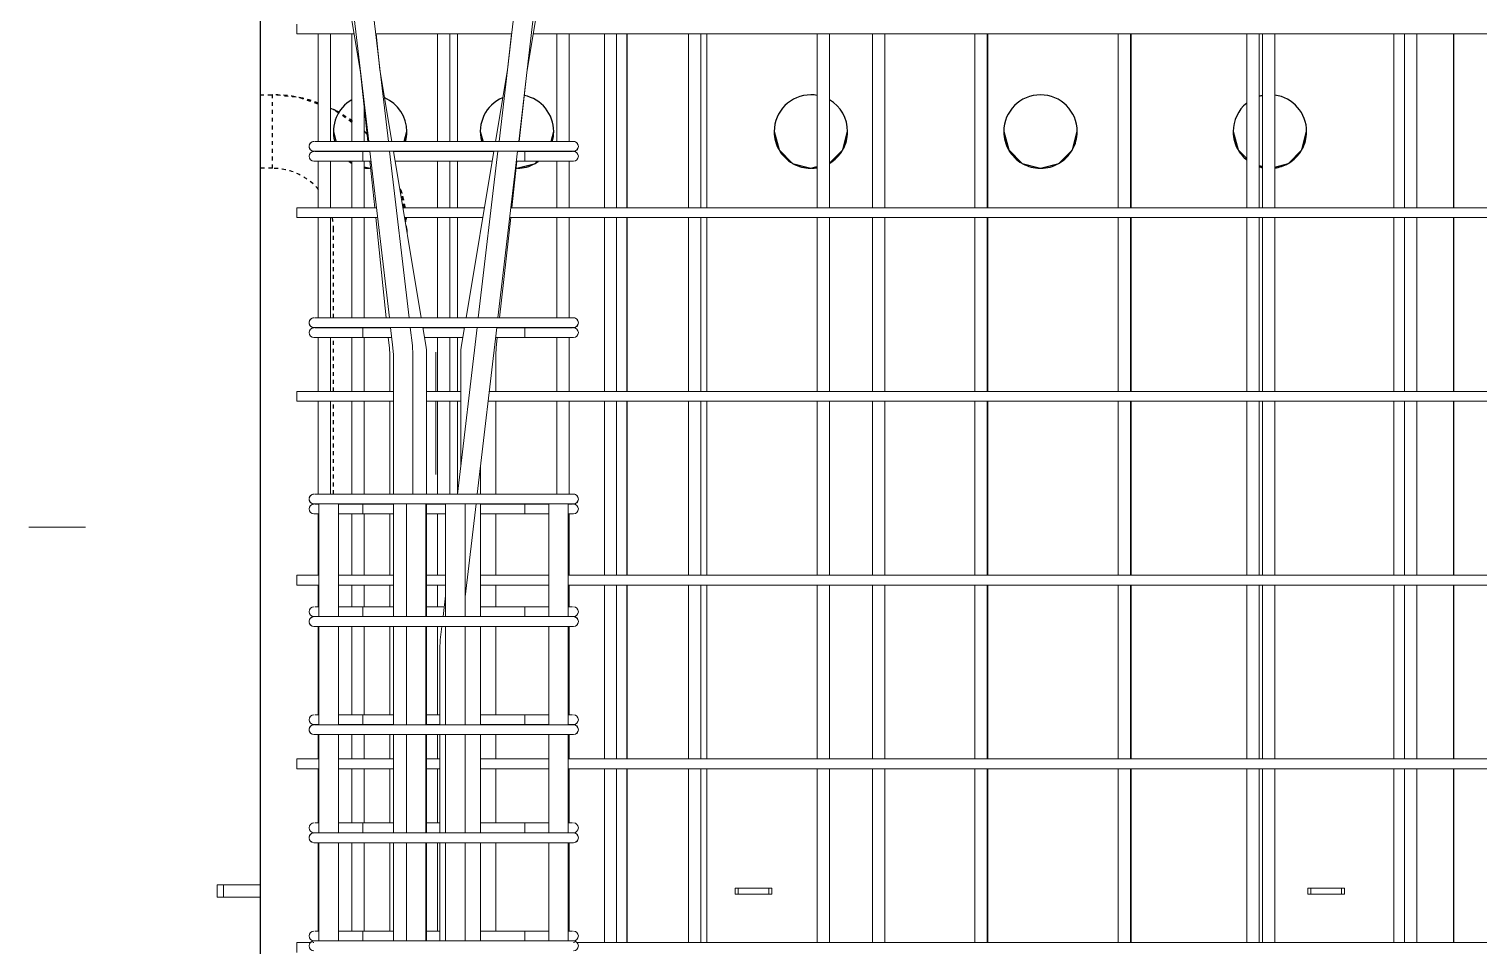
# Model space of a CAD drawing. Header units: millimetres. Extents: x -8986 to 3673, y -4076 to 6166.
# Drawn here: x -6653 to -5469, y -910 to -161 of the extents above; entities that cross this region are included whole.
import ezdxf

# ---------------------------------------------------------------- set-up
doc = ezdxf.new("R2010")
doc.units = ezdxf.units.MM
doc.linetypes.add('Dash', pattern=[6.36, 3.18, -3.18])
for name, color, linetype, lineweight in [('A-GENM', 13, 'Continuous', 18), ('A-WALL', 113, 'Continuous', 25), ('A-WALL-HDLN', 110, 'Dash', 25), ('G-ANNO-SYMB', 111, 'Continuous', 9), ('S-RBAR', 171, 'Continuous', 18)]:
    doc.layers.add(name, color=color, linetype=linetype, lineweight=lineweight)

# ---------------------------------------------------------------- blocks, each defined once
blk = doc.blocks.new('12_7Ø_ Lifting Insert_COLUMN - 12_9Ø Lifting insert-V1-Elevation Front 1')
at = {"layer": 'A-GENM', "flags": 128}
for points in [[(-6320.2, -425), (-6320.2, -425), (-6320.2, -425.2), (-6320.2, -425.4), (-6320.2, -425.6), (-6320.2, -426), (-6320.2, -426.4), (-6320.2, -426.9), (-6320.2, -427.5), (-6320.2, -428.2), (-6320.2, -428.9), (-6320.2, -429.8), (-6320.2, -430.7), (-6320.2, -431.6), (-6320.2, -432.6), (-6320.2, -433.7), (-6320.2, -434.9), (-6320.2, -436.1), (-6320.2, -437.4), (-6320.2, -438.8), (-6320.2, -440.2), (-6320.2, -441.6), (-6320.2, -443.1), (-6320.2, -444.7), (-6320.2, -446.3), (-6320.2, -448), (-6320.2, -449.7), (-6320.2, -451.4), (-6320.2, -453.2), (-6320.2, -455), (-6320.2, -456.9)], [(-6320.2, -465.2), (-6320.2, -466.5), (-6320.2, -468.5), (-6320.2, -470.5), (-6320.2, -472.5), (-6320.2, -474.5), (-6320.2, -476.5), (-6320.2, -478.5), (-6320.2, -480.4), (-6320.2, -482.4), (-6320.2, -484.4), (-6320.2, -486.4), (-6320.2, -488.3), (-6320.2, -490.2), (-6320.2, -492.1), (-6320.2, -494), (-6320.2, -495.8), (-6320.2, -497.6), (-6320.2, -499.4), (-6320.2, -501.1), (-6320.2, -502.8), (-6320.2, -504.4), (-6320.2, -506), (-6320.2, -507.6), (-6320.2, -509.1), (-6320.2, -510.5), (-6320.2, -511.9), (-6320.2, -513.2), (-6320.2, -514.5), (-6320.2, -515.6), (-6320.2, -516.8), (-6320.2, -517.8), (-6320.2, -518.8), (-6320.2, -519.8), (-6320.2, -520.6), (-6320.2, -521.4), (-6320.2, -522.1), (-6320.2, -522.7), (-6320.2, -523.3), (-6320.2, -523.8), (-6320.2, -524.2), (-6320.2, -524.5), (-6320.2, -524.7), (-6320.2, -524.9), (-6320.2, -525), (-6320.2, -525)]]:
    blk.add_lwpolyline(points, dxfattribs=at)
blk = doc.blocks.new('RR spread anchor face based - RR-SA-0_7-110-2888042-Elevation Front 1')
at = {"layer": 'A-GENM'}
for p, q in [((-6075.8, -862.5), (-6073.3, -862.5)), ((-6075.8, -867.5), (-6075.8, -862.5)), ((-6073.3, -862.5), (-6048.3, -862.5)), ((-6073.3, -862.5), (-6073.3, -867.5)), ((-6048.3, -862.5), (-6045.8, -862.5)), ((-6048.3, -862.5), (-6048.3, -867.5)), ((-6045.8, -862.5), (-6045.8, -867.5)), ((-6073.3, -867.5), (-6075.8, -867.5)), ((-6048.3, -867.5), (-6073.3, -867.5)), ((-6045.8, -867.5), (-6048.3, -867.5))]:
    blk.add_line(p, q, dxfattribs=at)
blk = doc.blocks.new('RR spread anchor face based - RR-SA-2_5-250-1726823-Elevation Front 1')
at = {"layer": 'A-GENM'}
for p, q in [((-6498.8, 2892), (-6493.8, 2892)), ((-6498.8, 2892), (-6498.8, 2882)), ((-6493.8, 2892), (-6463.8, 2892)), ((-6493.8, 2892), (-6493.8, 2882)), ((-6493.8, 2882), (-6498.8, 2882)), ((-6463.8, 2882), (-6493.8, 2882))]:
    blk.add_line(p, q, dxfattribs=at)

msp = doc.modelspace()

# ---------------------------------------------------------------- linework, layer by layer
at = {"layer": 'A-WALL'}
for p, q in [((-6463.80383, 3040), (-6463.80383, -1395)), ((-6163.80383, -307.24138), (-6163.80383, -165.27586)), ((-5488.80383, -165.27586), (-5488.80383, -307.24138)), ((-6403.92883, -245), (-6401.91226, -252.50601)), ((-6346.08073, -253.07388), (-6343.92883, -245)), ((-6283.92883, -245), (-6281.91226, -252.50601)), ((-6226.08073, -253.07388), (-6223.92883, -245)), ((-6390.69096, -269.19659), (-6388.85974, -271.02053)), ((-6378.80383, -273.70069), (-6373.92883, -275)), ((-6254.58143, -274.82607), (-6253.92883, -275)), ((-6013.80383, -275), (-6008.67328, -273.62162)), ((-5647.65663, -272.6405), (-5644.82283, -273.39578)), ((-6163.80383, -457.2069), (-6163.80383, -315.24138)), ((-5488.80383, -315.24138), (-5488.80383, -457.2069)), ((-6163.80383, -607.17241), (-6163.80383, -465.2069)), ((-5488.80383, -465.2069), (-5488.80383, -607.17241)), ((-6163.80383, -757.13793), (-6163.80383, -615.17241)), ((-5488.80383, -615.17241), (-5488.80383, -757.13793)), ((-6163.80383, -907.10345), (-6163.80383, -765.13793)), ((-5488.80383, -765.13793), (-5488.80383, -907.10345))]:
    msp.add_line(p, q, dxfattribs=at)
at = {"layer": 'A-WALL', "flags": 128}
for points in [[(-6043.80383, -245), (-6039.76464, -260.03451), (-6028.73474, -271.02053), (-6013.80383, -275)], [(-5998.67328, -270.86438), (-5987.7833, -259.93091), (-5983.80383, -245)], [(-5856.24133, -245), (-5852.20214, -260.03451), (-5841.17224, -271.02053), (-5826.24133, -275)], [(-5826.24133, -275), (-5811.20682, -270.96081), (-5800.2208, -259.93091), (-5796.24133, -245)], [(-5668.80383, -245), (-5664.76464, -260.03451), (-5657.65663, -267.11424)], [(-5634.82283, -273.93046), (-5623.76932, -270.96081), (-5612.7833, -259.93091), (-5608.80383, -245)], [(-6253.92883, -275), (-6238.89432, -270.96081), (-6237.13712, -269.19659)]]:
    msp.add_lwpolyline(points, dxfattribs=at)
at = {"layer": 'A-WALL'}
for centre, start, end in [((-6373.92883, -245), 120, 195), ((-6373.92883, -245), 0, 66.39946654), ((-6253.92883, -245), 113.04381718, 195), ((-6253.92883, -245), 0, 78.53984384), ((-6013.80383, -245), 90, 180), ((-6013.80383, -245), 80.08853766, 90), ((-6013.80383, -245), 0, 59.68482337), ((-5826.24133, -245), 90, 180), ((-5826.24133, -245), 0, 90), ((-5638.80383, -245), 129.30147783, 180), ((-5638.80383, -245), 101.62780985, 107.25603824), ((-5638.80383, -245), 0, 82.30929332), ((-6373.92883, -245), 345, 359.55201511), ((-6253.92883, -245), 345, 359.55201511), ((-6013.80383, -245), 180.42457698, 209.72326815), ((-6013.80383, -245), 330.71898335, 359.57221129), ((-5826.24133, -245), 180.42457698, 209.72326815), ((-5826.24133, -245), 330.71898335, 359.57221129), ((-5638.80383, -245), 180.42457698, 209.72326815), ((-5638.80383, -245), 330.71898335, 359.57221129), ((-6013.80383, -245), 210.81300667, 239.62313313), ((-6013.80383, -245), 300.81202935, 329.6241405), ((-5826.24133, -245), 210.81300667, 239.62313313), ((-5826.24133, -245), 300.81202935, 329.6241405), ((-5638.80383, -245), 210.81300667, 230.69852217), ((-5638.80383, -245), 300.81202935, 329.6241405), ((-6373.92883, -245), 234.3865159, 239.61923057), ((-6253.92883, -245), 270.72113191, 299.42370512), ((-6253.92883, -245), 300.81588598, 305.6134841), ((-6013.80383, -245), 241.01713814, 269.26797703), ((-5826.24133, -245), 241.01713814, 269.26797703), ((-5826.24133, -245), 270.72093746, 299.42390155), ((-5638.80383, -245), 277.69070668, 299.42390155), ((-6373.92883, -245), 260.5822232, 269.26778334), ((-6253.92883, -245), 268.72058932, 269.26778334), ((-6013.80383, -245), 270.72093746, 279.91146234), ((-5638.80383, -245), 252.74396176, 258.37219015)]:
    msp.add_arc(centre, 30, start, end, dxfattribs=at)
at = {"layer": 'A-WALL-HDLN'}
for p, q in [((-6463.80383, -215.00059), (-6453.80383, -215.00059)), ((-6453.80125, -274.99941), (-6453.80125, -215.00059)), ((-6376.41158, -247.50252), (-6378.80383, -244.5763)), ((-6453.80383, -274.99941), (-6463.80383, -274.99941)), ((-6343.80383, -325), (-6345.14986, -315.24138)), ((-6403.80324, -397.02308), (-6403.80324, -325)), ((-6343.80442, -325), (-6343.80442, -327.00826)), ((-6403.80324, -457.2069), (-6403.80324, -413.13974)), ((-6403.80324, -540.97228), (-6403.80324, -465.2069))]:
    msp.add_line(p, q, dxfattribs=at)
at = {"layer": 'A-WALL-HDLN', "flags": 128}
for points in [[(-6416.30383, -222.676), (-6431.93681, -217.19539), (-6453.80383, -215)], [(-6388.80383, -237.48945), (-6403.56914, -227.14053), (-6406.30383, -226.1818)], [(-6346.25331, -307.24138), (-6347.91124, -295.22148), (-6349.83903, -290.80057)]]:
    msp.add_lwpolyline(points, dxfattribs=at)
at = {"layer": 'A-WALL-HDLN'}
for radius, start, end in [(109.99941, 76.95919072, 89.16940087), (109.99941, 69.89438158, 76.706162), (109.99941, 61.58404314, 64.24035459), (109.99941, 53.41555322, 61.34508114), (109.99941, 46.2105456, 46.83129934), (109.99941, 45.29992044, 45.98413602), (50.00059, 40.9522274, 90), (109.99941, 15.46715411, 18.0413151), (109.99941, 9.35651004, 15.26218315), (50.00059, 360, 11.31119195), (109.99941, 4.25090484, 5.14153853)]:
    msp.add_arc((-6453.80383, -325), radius, start, end, dxfattribs=at)
at = {"layer": 'G-ANNO-SYMB'}
msp.add_line((-6606.55955, -567.904), (-6652.61649, -567.904), dxfattribs=at)
at = {"layer": 'S-RBAR'}
for p, q in [((-6375.09454, -253.07388), (-6391.1163, -117.12468)), ((-6358.98381, -253.07388), (-6375.00558, -117.12468)), ((-6268.62385, -253.07388), (-6252.60208, -117.12468)), ((-6252.51312, -253.07388), (-6236.49136, -117.12468)), ((-6381.72645, -196.80028), (-6393.65092, -125.25344)), ((-6245.88121, -196.80028), (-6233.95674, -125.25344)), ((-6433.80383, -165.27586), (-6433.80383, -157.27586)), ((-6433.80383, -165.27586), (-6386.98052, -165.27586)), ((-6416.30383, -253.07388), (-6416.30383, -165.27586)), ((-6406.30383, -253.07388), (-6406.30383, -165.27586)), ((-6388.80383, -253.07388), (-6388.80383, -165.27586)), ((-6369.33091, -165.27586), (-6258.27675, -165.27586)), ((-6365.87279, -194.59803), (-6368.94829, -165.27586)), ((-6318.80383, -253.07388), (-6318.80383, -165.27586)), ((-6308.80383, -253.07388), (-6308.80383, -165.27586)), ((-6302.54481, -253.07388), (-6302.54481, -165.27586)), ((-6261.73056, -194.57213), (-6258.46338, -165.27586)), ((-6240.62715, -165.27586), (-5397.62538, -165.27586)), ((-6221.30383, -253.07388), (-6221.30383, -165.27586)), ((-6211.30383, -253.07388), (-6211.30383, -165.27586)), ((-6182.5004, -307.24138), (-6182.5004, -165.27586)), ((-6172.5004, -307.24138), (-6172.5004, -165.27586)), ((-6113.80383, -307.24138), (-6113.80383, -165.27586)), ((-6103.80383, -307.24138), (-6103.80383, -165.27586)), ((-6098.80383, -307.24138), (-6098.80383, -165.27586)), ((-6008.67328, -307.24138), (-6008.67328, -165.27586)), ((-5998.67328, -307.24138), (-5998.67328, -165.27586)), ((-5963.45128, -307.24138), (-5963.45128, -165.27586)), ((-5953.45128, -307.24138), (-5953.45128, -165.27586)), ((-5879.79273, -307.24138), (-5879.79273, -165.27586)), ((-5869.79273, -307.24138), (-5869.79273, -165.27586)), ((-5869.31333, -307.24138), (-5869.31333, -165.27586)), ((-5762.78718, -307.24138), (-5762.78718, -165.27586)), ((-5752.78718, -307.24138), (-5752.78718, -165.27586)), ((-5752.06808, -307.24138), (-5752.06808, -165.27586)), ((-5657.65663, -307.24138), (-5657.65663, -165.27586)), ((-5647.65663, -307.24138), (-5647.65663, -165.27586)), ((-5644.82283, -307.24138), (-5644.82283, -165.27586)), ((-5634.82283, -307.24138), (-5634.82283, -165.27586)), ((-5537.57758, -307.24138), (-5537.57758, -165.27586)), ((-5528.77608, -307.24138), (-5528.77608, -165.27586)), ((-5518.77608, -307.24138), (-5518.77608, -165.27586)), ((-6375.82722, -253.07388), (-6381.73487, -196.74972)), ((-6356.12681, -253.07388), (-6365.88121, -194.54747)), ((-6271.48085, -253.07388), (-6261.72645, -194.54747)), ((-6252.15559, -253.07388), (-6245.8771, -196.77561)), ((-6378.80383, -253.07388), (-6378.80383, -224.69456)), ((-6419.80383, -253.07388), (-6419.7204, -253.07388)), ((-6419.12235, -253.07388), (-6413.94597, -253.07388)), ((-6413.94597, -253.07388), (-6399.80383, -253.07388)), ((-6227.80383, -253.07388), (-6399.80383, -253.07388)), ((-6227.80383, -253.07388), (-6207.80383, -253.07388)), ((-6419.80383, -261.07388), (-6415.07244, -261.07388)), ((-6419.80383, -269.19659), (-6413.94597, -269.19659)), ((-6419.12235, -261.19659), (-6413.94597, -261.19659)), ((-6416.30383, -307.24138), (-6416.30383, -269.19659)), ((-6415.17735, -261.07388), (-6412.5966, -261.07388)), ((-6380.00484, -261.19659), (-6413.94597, -261.19659)), ((-6380.00484, -269.19659), (-6413.94597, -269.19659)), ((-6412.72163, -261.07388), (-6399.80383, -261.07388)), ((-6406.30383, -307.24138), (-6406.30383, -269.19659)), ((-6227.80383, -261.07388), (-6399.80383, -261.07388)), ((-6388.80383, -307.24138), (-6388.80383, -269.19659)), ((-6380.00484, -261.19659), (-6380.00484, -269.19659)), ((-6380.00484, -261.19659), (-6374.13727, -261.19659)), ((-6380.00484, -269.19659), (-6373.19446, -269.19659)), ((-6378.80383, -307.24138), (-6378.80383, -269.19659)), ((-6358.12996, -397.02308), (-6374.15173, -261.07388)), ((-6370.14576, -307.24138), (-6374.13616, -269.19659)), ((-6342.01923, -397.02308), (-6358.041, -261.07388)), ((-6332.13528, -397.02308), (-6354.79348, -261.07388)), ((-6354.77303, -261.19659), (-6272.83463, -261.19659)), ((-6353.43969, -269.19659), (-6274.16797, -269.19659)), ((-6318.80383, -307.24138), (-6318.80383, -269.19659)), ((-6308.80383, -307.24138), (-6308.80383, -269.19659)), ((-6302.54481, -307.24138), (-6302.54481, -269.19659)), ((-6295.47238, -397.02308), (-6272.81418, -261.07388)), ((-6285.58843, -397.02308), (-6269.56666, -261.07388)), ((-6269.4777, -397.02308), (-6253.45593, -261.07388)), ((-6258.19644, -307.24138), (-6253.95362, -269.19659)), ((-6254.4132, -269.19659), (-6247.60282, -269.19659)), ((-6253.47039, -261.19659), (-6247.60282, -261.19659)), ((-6213.66169, -261.19659), (-6247.60282, -261.19659)), ((-6247.60282, -261.19659), (-6247.60282, -269.19659)), ((-6213.66169, -269.19659), (-6247.60282, -269.19659)), ((-6227.80383, -261.07388), (-6207.80383, -261.07388)), ((-6221.30383, -307.24138), (-6221.30383, -269.19659)), ((-6213.66169, -261.19659), (-6208.48531, -261.19659)), ((-6213.66169, -269.19659), (-6207.80383, -269.19659)), ((-6211.30383, -307.24138), (-6211.30383, -269.19659)), ((-6433.80383, -307.24138), (-6368.71084, -307.24138)), ((-6433.80383, -315.24138), (-6433.80383, -307.24138)), ((-6347.0989, -307.24138), (-6280.50876, -307.24138)), ((-6258.89682, -307.24138), (-5385.29968, -307.24138)), ((-6433.80383, -315.24138), (-6367.76803, -315.24138)), ((-6416.30383, -397.02308), (-6416.30383, -315.24138)), ((-6406.30383, -397.02308), (-6406.30383, -315.24138)), ((-6388.80383, -397.02308), (-6388.80383, -315.24138)), ((-6378.80383, -397.02308), (-6378.80383, -315.24138)), ((-6360.72885, -397.02308), (-6369.30667, -315.24138)), ((-6345.76556, -315.24138), (-6281.8421, -315.24138)), ((-6318.80383, -397.02308), (-6318.80383, -315.24138)), ((-6308.80383, -397.02308), (-6308.80383, -315.24138)), ((-6302.54481, -397.02308), (-6302.54481, -315.24138)), ((-6268.20906, -397.02308), (-6259.08862, -315.24138)), ((-6259.83963, -315.24138), (-5384.6051, -315.24138)), ((-6221.30383, -397.02308), (-6221.30383, -315.24138)), ((-6211.30383, -397.02308), (-6211.30383, -315.24138)), ((-6182.5004, -457.2069), (-6182.5004, -315.24138)), ((-6172.5004, -457.2069), (-6172.5004, -315.24138)), ((-6113.80383, -457.2069), (-6113.80383, -315.24138)), ((-6103.80383, -457.2069), (-6103.80383, -315.24138)), ((-6098.80383, -457.2069), (-6098.80383, -315.24138)), ((-6008.67328, -457.2069), (-6008.67328, -315.24138)), ((-5998.67328, -457.2069), (-5998.67328, -315.24138)), ((-5963.45128, -457.2069), (-5963.45128, -315.24138)), ((-5953.45128, -457.2069), (-5953.45128, -315.24138)), ((-5879.79273, -457.2069), (-5879.79273, -315.24138)), ((-5869.79273, -457.2069), (-5869.79273, -315.24138)), ((-5869.31333, -457.2069), (-5869.31333, -315.24138)), ((-5762.78718, -457.2069), (-5762.78718, -315.24138)), ((-5752.78718, -457.2069), (-5752.78718, -315.24138)), ((-5752.06808, -457.2069), (-5752.06808, -315.24138)), ((-5657.65663, -457.2069), (-5657.65663, -315.24138)), ((-5647.65663, -457.2069), (-5647.65663, -315.24138)), ((-5644.82283, -457.2069), (-5644.82283, -315.24138)), ((-5634.82283, -457.2069), (-5634.82283, -315.24138)), ((-5537.57758, -457.2069), (-5537.57758, -315.24138)), ((-5528.77608, -457.2069), (-5528.77608, -315.24138)), ((-5518.77608, -457.2069), (-5518.77608, -315.24138)), ((-6419.80383, -397.02308), (-6419.7204, -397.02308)), ((-6419.12235, -397.02308), (-6413.94597, -397.02308)), ((-6413.94597, -397.02308), (-6399.80383, -397.02308)), ((-6227.80383, -397.02308), (-6399.80383, -397.02308)), ((-6227.80383, -397.02308), (-6207.80383, -397.02308)), ((-6419.80383, -405.02308), (-6415.07244, -405.02308)), ((-6419.80383, -413.13974), (-6413.94597, -413.13974)), ((-6419.12235, -405.13974), (-6413.94597, -405.13974)), ((-6416.30383, -457.2069), (-6416.30383, -413.13974)), ((-6415.17735, -405.02308), (-6412.5966, -405.02308)), ((-6380.00484, -405.13974), (-6413.94597, -405.13974)), ((-6380.00484, -413.13974), (-6413.94597, -413.13974)), ((-6412.72163, -405.02308), (-6399.80383, -405.02308)), ((-6406.30383, -457.2069), (-6406.30383, -413.13974)), ((-6227.80383, -405.02308), (-6399.80383, -405.02308)), ((-6388.80383, -457.2069), (-6388.80383, -413.13974)), ((-6380.00484, -405.13974), (-6380.00484, -413.13974)), ((-6380.00484, -405.13974), (-6357.1734, -405.13974)), ((-6380.00484, -413.13974), (-6356.2306, -413.13974)), ((-6378.80383, -457.2069), (-6378.80383, -413.13974)), ((-6358.16707, -421.4474), (-6359.03843, -413.13974)), ((-6355.23953, -421.54921), (-6357.18715, -405.02308)), ((-6339.3495, -419.67655), (-6341.07643, -405.02308)), ((-6328.42284, -419.29769), (-6330.80195, -405.02308)), ((-6330.7825, -405.13974), (-6296.82516, -405.13974)), ((-6329.44917, -413.13974), (-6298.15849, -413.13974)), ((-6318.80383, -457.2069), (-6318.80383, -413.13974)), ((-6308.80383, -457.2069), (-6308.80383, -413.13974)), ((-6302.553, -540.97228), (-6286.53124, -405.02308)), ((-6302.54481, -457.2069), (-6302.54481, -413.13974)), ((-6299.18482, -419.29769), (-6296.80572, -405.02308)), ((-6286.44227, -540.97228), (-6270.42051, -405.02308)), ((-6271.37706, -413.13974), (-6247.60282, -413.13974)), ((-6270.93872, -421.49956), (-6270.00641, -413.13974)), ((-6270.43426, -405.13974), (-6247.60282, -405.13974)), ((-6213.66169, -405.13974), (-6247.60282, -405.13974)), ((-6247.60282, -405.13974), (-6247.60282, -413.13974)), ((-6213.66169, -413.13974), (-6247.60282, -413.13974)), ((-6227.80383, -405.02308), (-6207.80383, -405.02308)), ((-6221.30383, -457.2069), (-6221.30383, -413.13974)), ((-6213.66169, -405.13974), (-6208.48531, -405.13974)), ((-6213.66169, -413.13974), (-6207.80383, -413.13974)), ((-6211.30383, -457.2069), (-6211.30383, -413.13974)), ((-6357.86821, -427.18884), (-6358.16707, -421.4474)), ((-6354.90968, -427.18884), (-6355.23953, -421.54921)), ((-6338.90968, -427.18884), (-6339.3495, -419.67655)), ((-6271.2536, -427.18884), (-6270.93872, -421.49956)), ((-6357.86821, -457.2069), (-6357.86821, -427.18884)), ((-6354.90968, -540.97228), (-6354.90968, -427.18884)), ((-6338.90968, -540.97228), (-6338.90968, -427.18884)), ((-6327.76975, -540.97228), (-6327.76975, -427.18884)), ((-6299.83791, -517.93394), (-6299.83791, -427.18884)), ((-6271.2536, -457.2069), (-6271.2536, -427.18884)), ((-6433.80383, -457.2069), (-6354.90968, -457.2069)), ((-6433.80383, -465.2069), (-6433.80383, -457.2069)), ((-6327.76975, -457.2069), (-6299.83791, -457.2069)), ((-6276.57043, -457.2069), (-5375.84418, -457.2069)), ((-6433.80383, -465.2069), (-6354.90968, -465.2069)), ((-6416.30383, -540.97228), (-6416.30383, -465.2069)), ((-6406.30383, -540.97228), (-6406.30383, -465.2069)), ((-6388.80383, -540.97228), (-6388.80383, -465.2069)), ((-6378.80383, -540.97228), (-6378.80383, -465.2069)), ((-6357.86821, -540.97228), (-6357.86821, -465.2069)), ((-6327.76975, -465.2069), (-6299.83791, -465.2069)), ((-6318.80383, -540.97228), (-6318.80383, -465.2069)), ((-6308.80383, -540.97228), (-6308.80383, -465.2069)), ((-6302.54481, -540.90279), (-6302.54481, -465.2069)), ((-6277.51324, -465.2069), (-5375.84418, -465.2069)), ((-6271.2536, -540.97228), (-6271.2536, -465.2069)), ((-6221.30383, -540.97228), (-6221.30383, -465.2069)), ((-6211.30383, -540.97228), (-6211.30383, -465.2069)), ((-6182.5004, -607.17241), (-6182.5004, -465.2069)), ((-6172.5004, -607.17241), (-6172.5004, -465.2069)), ((-6113.80383, -607.17241), (-6113.80383, -465.2069)), ((-6103.80383, -607.17241), (-6103.80383, -465.2069)), ((-6098.80383, -607.17241), (-6098.80383, -465.2069)), ((-6008.67328, -607.17241), (-6008.67328, -465.2069)), ((-5998.67328, -607.17241), (-5998.67328, -465.2069)), ((-5963.45128, -607.17241), (-5963.45128, -465.2069)), ((-5953.45128, -607.17241), (-5953.45128, -465.2069)), ((-5879.79273, -607.17241), (-5879.79273, -465.2069)), ((-5869.79273, -607.17241), (-5869.79273, -465.2069)), ((-5869.31333, -607.17241), (-5869.31333, -465.2069)), ((-5762.78718, -607.17241), (-5762.78718, -465.2069)), ((-5752.78718, -607.17241), (-5752.78718, -465.2069)), ((-5752.06808, -607.17241), (-5752.06808, -465.2069)), ((-5657.65663, -607.17241), (-5657.65663, -465.2069)), ((-5647.65663, -607.17241), (-5647.65663, -465.2069)), ((-5644.82283, -607.17241), (-5644.82283, -465.2069)), ((-5634.82283, -607.17241), (-5634.82283, -465.2069)), ((-5537.57758, -607.17241), (-5537.57758, -465.2069)), ((-5528.77608, -607.17241), (-5528.77608, -465.2069)), ((-5518.77608, -607.17241), (-5518.77608, -465.2069)), ((-6283.83791, -540.97228), (-6283.83791, -518.8735)), ((-6419.80383, -540.97228), (-6419.7204, -540.97228)), ((-6419.12235, -540.97228), (-6413.94597, -540.97228)), ((-6413.94597, -540.97228), (-6399.80383, -540.97228)), ((-6227.80383, -540.97228), (-6399.80383, -540.97228)), ((-6227.80383, -540.97228), (-6207.80383, -540.97228)), ((-6419.80383, -548.97228), (-6415.07244, -548.97228)), ((-6419.12235, -549.08289), (-6416.38525, -549.08289)), ((-6415.84456, -548.97228), (-6415.84456, -641)), ((-6415.17735, -548.97228), (-6412.5966, -548.97228)), ((-6412.72163, -548.97228), (-6399.80383, -548.97228)), ((-6399.84456, -548.97228), (-6399.84456, -641)), ((-6380.00484, -549.08289), (-6399.84456, -549.08289)), ((-6227.80383, -548.97228), (-6399.80383, -548.97228)), ((-6380.00484, -549.08289), (-6380.00484, -557.08289)), ((-6380.00484, -549.08289), (-6354.90968, -549.08289)), ((-6354.90968, -641), (-6354.90968, -548.97228)), ((-6344.30383, -641), (-6344.30383, -548.97228)), ((-6328.30383, -641), (-6328.30383, -548.97228)), ((-6327.76975, -641), (-6327.76975, -548.97228)), ((-6327.76975, -549.08289), (-6312.3382, -549.08289)), ((-6312.3382, -641), (-6312.3382, -548.97228)), ((-6296.3382, -624.94199), (-6287.38508, -548.97228)), ((-6296.3382, -641), (-6296.3382, -548.97228)), ((-6283.83791, -641), (-6283.83791, -548.97228)), ((-6283.83791, -549.08289), (-6247.60282, -549.08289)), ((-6228.01785, -549.08289), (-6247.60282, -549.08289)), ((-6247.60282, -549.08289), (-6247.60282, -557.08289)), ((-6228.01785, -641), (-6228.01785, -548.97228)), ((-6227.80383, -548.97228), (-6207.80383, -548.97228)), ((-6212.01785, -641), (-6212.01785, -548.97228)), ((-6211.51605, -549.08289), (-6208.48531, -549.08289)), ((-6419.80383, -557.08289), (-6416.15744, -557.08289)), ((-6416.30383, -607.17241), (-6416.30383, -557.08289)), ((-6380.00484, -557.08289), (-6399.84456, -557.08289)), ((-6388.80383, -607.17241), (-6388.80383, -557.08289)), ((-6380.00484, -557.08289), (-6354.90968, -557.08289)), ((-6378.80383, -607.17241), (-6378.80383, -557.08289)), ((-6357.86821, -607.17241), (-6357.86821, -557.08289)), ((-6327.76975, -557.08289), (-6312.3382, -557.08289)), ((-6318.80383, -607.17241), (-6318.80383, -557.08289)), ((-6283.83791, -557.08289), (-6247.60282, -557.08289)), ((-6271.2536, -607.17241), (-6271.2536, -557.08289)), ((-6228.01785, -557.08289), (-6247.60282, -557.08289)), ((-6211.72022, -557.08289), (-6207.80383, -557.08289)), ((-6211.30383, -607.17241), (-6211.30383, -557.08289)), ((-6433.80383, -607.17241), (-6415.84456, -607.17241)), ((-6433.80383, -615.17241), (-6433.80383, -607.17241)), ((-6433.80383, -615.17241), (-6415.84456, -615.17241)), ((-6416.30383, -632.91947), (-6416.30383, -615.17241)), ((-6399.84456, -607.17241), (-6354.90968, -607.17241)), ((-6399.84456, -615.17241), (-6354.90968, -615.17241)), ((-6388.80383, -632.91947), (-6388.80383, -615.17241)), ((-6378.80383, -632.91947), (-6378.80383, -615.17241)), ((-6357.86821, -632.91947), (-6357.86821, -615.17241)), ((-6327.76975, -607.17241), (-6312.3382, -607.17241)), ((-6327.76975, -615.17241), (-6312.3382, -615.17241)), ((-6318.80383, -632.91947), (-6318.80383, -615.17241)), ((-6283.83791, -607.17241), (-6228.01785, -607.17241)), ((-6283.83791, -615.17241), (-6228.01785, -615.17241)), ((-6271.2536, -632.91947), (-6271.2536, -615.17241)), ((-6212.01785, -607.17241), (-5430.97568, -607.17241)), ((-6212.01785, -615.17241), (-5430.97568, -615.17241)), ((-6211.30383, -632.91947), (-6211.30383, -615.17241)), ((-6182.5004, -757.13793), (-6182.5004, -615.17241)), ((-6172.5004, -757.13793), (-6172.5004, -615.17241)), ((-6113.80383, -757.13793), (-6113.80383, -615.17241)), ((-6103.80383, -757.13793), (-6103.80383, -615.17241)), ((-6098.80383, -757.13793), (-6098.80383, -615.17241)), ((-6008.67328, -757.13793), (-6008.67328, -615.17241)), ((-5998.67328, -757.13793), (-5998.67328, -615.17241)), ((-5963.45128, -757.13793), (-5963.45128, -615.17241)), ((-5953.45128, -757.13793), (-5953.45128, -615.17241)), ((-5879.79273, -757.13793), (-5879.79273, -615.17241)), ((-5869.79273, -757.13793), (-5869.79273, -615.17241)), ((-5869.31333, -757.13793), (-5869.31333, -615.17241)), ((-5762.78718, -757.13793), (-5762.78718, -615.17241)), ((-5752.78718, -757.13793), (-5752.78718, -615.17241)), ((-5752.06808, -757.13793), (-5752.06808, -615.17241)), ((-5657.65663, -757.13793), (-5657.65663, -615.17241)), ((-5647.65663, -757.13793), (-5647.65663, -615.17241)), ((-5644.82283, -757.13793), (-5644.82283, -615.17241)), ((-5634.82283, -757.13793), (-5634.82283, -615.17241)), ((-5537.57758, -757.13793), (-5537.57758, -615.17241)), ((-5528.77608, -757.13793), (-5528.77608, -615.17241)), ((-5518.77608, -757.13793), (-5518.77608, -615.17241)), ((-6314.34138, -641), (-6312.3382, -624.00243)), ((-6419.12235, -632.91947), (-6416.38525, -632.91947)), ((-6380.00484, -632.91947), (-6399.84456, -632.91947)), ((-6380.00484, -632.91947), (-6380.00484, -640.91947)), ((-6380.00484, -632.91947), (-6354.90968, -632.91947)), ((-6327.76975, -632.91947), (-6313.87825, -632.91947)), ((-6283.83791, -632.91947), (-6247.60282, -632.91947)), ((-6228.01785, -632.91947), (-6247.60282, -632.91947)), ((-6247.60282, -632.91947), (-6247.60282, -640.91947)), ((-6211.51605, -632.91947), (-6208.48531, -632.91947)), ((-6419.80383, -640.91947), (-6416.15744, -640.91947)), ((-6419.80383, -641), (-6419.7204, -641)), ((-6419.80383, -649), (-6415.07244, -649)), ((-6419.12235, -641), (-6413.94597, -641)), ((-6416.30383, -721.15135), (-6416.30383, -649)), ((-6415.84456, -649), (-6415.84456, -729.25)), ((-6415.17735, -649), (-6412.5966, -649)), ((-6413.94597, -641), (-6399.80383, -641)), ((-6412.72163, -649), (-6399.80383, -649)), ((-6380.00484, -640.91947), (-6399.84456, -640.91947)), ((-6399.84456, -649), (-6399.84456, -729.25)), ((-6227.80383, -641), (-6399.80383, -641)), ((-6227.80383, -649), (-6399.80383, -649)), ((-6388.80383, -721.15135), (-6388.80383, -649)), ((-6380.00484, -640.91947), (-6354.90968, -640.91947)), ((-6378.80383, -721.15135), (-6378.80383, -649)), ((-6357.86821, -721.15135), (-6357.86821, -649)), ((-6354.90968, -729.25), (-6354.90968, -649)), ((-6344.30383, -729.25), (-6344.30383, -649)), ((-6328.30383, -729.25), (-6328.30383, -649)), ((-6327.76975, -640.91947), (-6314.33189, -640.91947)), ((-6327.76975, -729.25), (-6327.76975, -649)), ((-6318.80383, -721.15135), (-6318.80383, -649)), ((-6316.5808, -660.00211), (-6315.28419, -649)), ((-6312.3382, -729.25), (-6312.3382, -649)), ((-6296.3382, -729.25), (-6296.3382, -649)), ((-6283.83791, -640.91947), (-6247.60282, -640.91947)), ((-6283.83791, -729.25), (-6283.83791, -649)), ((-6271.2536, -721.15135), (-6271.2536, -649)), ((-6228.01785, -640.91947), (-6247.60282, -640.91947)), ((-6228.01785, -729.25), (-6228.01785, -649)), ((-6227.80383, -641), (-6207.80383, -641)), ((-6227.80383, -649), (-6207.80383, -649)), ((-6212.01785, -729.25), (-6212.01785, -649)), ((-6211.72022, -640.91947), (-6207.80383, -640.91947)), ((-6211.30383, -721.15135), (-6211.30383, -649)), ((-6317.02062, -667.5144), (-6316.5808, -660.00211)), ((-6317.02062, -729.25), (-6317.02062, -667.5144)), ((-6419.12235, -721.15135), (-6416.38525, -721.15135)), ((-6380.00484, -721.15135), (-6399.84456, -721.15135)), ((-6380.00484, -721.15135), (-6380.00484, -729.15135)), ((-6380.00484, -721.15135), (-6354.90968, -721.15135)), ((-6327.76975, -721.15135), (-6317.02062, -721.15135)), ((-6283.83791, -721.15135), (-6247.60282, -721.15135)), ((-6228.01785, -721.15135), (-6247.60282, -721.15135)), ((-6247.60282, -721.15135), (-6247.60282, -729.15135)), ((-6211.51605, -721.15135), (-6208.48531, -721.15135)), ((-6419.80383, -729.15135), (-6416.15744, -729.15135)), ((-6419.80383, -729.25), (-6419.7204, -729.25)), ((-6419.12235, -729.25), (-6413.94597, -729.25)), ((-6413.94597, -729.25), (-6399.80383, -729.25)), ((-6380.00484, -729.15135), (-6399.84456, -729.15135)), ((-6227.80383, -729.25), (-6399.80383, -729.25)), ((-6380.00484, -729.15135), (-6354.90968, -729.15135)), ((-6327.76975, -729.15135), (-6317.02062, -729.15135)), ((-6283.83791, -729.15135), (-6247.60282, -729.15135)), ((-6228.01785, -729.15135), (-6247.60282, -729.15135)), ((-6227.80383, -729.25), (-6207.80383, -729.25)), ((-6211.72022, -729.15135), (-6207.80383, -729.15135)), ((-6419.80383, -737.25), (-6415.07244, -737.25)), ((-6416.30383, -757.13793), (-6416.30383, -737.25)), ((-6415.84456, -737.25), (-6415.84456, -817.5)), ((-6415.17735, -737.25), (-6412.5966, -737.25)), ((-6412.72163, -737.25), (-6399.80383, -737.25)), ((-6399.84456, -737.25), (-6399.84456, -817.5)), ((-6227.80383, -737.25), (-6399.80383, -737.25)), ((-6388.80383, -757.13793), (-6388.80383, -737.25)), ((-6378.80383, -757.13793), (-6378.80383, -737.25)), ((-6357.86821, -757.13793), (-6357.86821, -737.25)), ((-6354.90968, -817.5), (-6354.90968, -737.25)), ((-6344.30383, -817.5), (-6344.30383, -737.25)), ((-6328.30383, -817.5), (-6328.30383, -737.25)), ((-6327.76975, -817.5), (-6327.76975, -737.25)), ((-6318.80383, -757.13793), (-6318.80383, -737.25)), ((-6317.02062, -817.5), (-6317.02062, -737.25)), ((-6312.3382, -817.5), (-6312.3382, -737.25)), ((-6296.3382, -817.5), (-6296.3382, -737.25)), ((-6283.83791, -817.5), (-6283.83791, -737.25)), ((-6271.2536, -757.13793), (-6271.2536, -737.25)), ((-6228.01785, -817.5), (-6228.01785, -737.25)), ((-6227.80383, -737.25), (-6207.80383, -737.25)), ((-6212.01785, -817.5), (-6212.01785, -737.25)), ((-6211.30383, -757.13793), (-6211.30383, -737.25)), ((-6433.80383, -757.13793), (-6415.84456, -757.13793)), ((-6433.80383, -765.13793), (-6433.80383, -757.13793)), ((-6399.84456, -757.13793), (-6354.90968, -757.13793)), ((-6327.76975, -757.13793), (-6317.02062, -757.13793)), ((-6283.83791, -757.13793), (-6228.01785, -757.13793)), ((-6212.01785, -757.13793), (-5430.97568, -757.13793)), ((-6433.80383, -765.13793), (-6415.84456, -765.13793)), ((-6416.30383, -809.38323), (-6416.30383, -765.13793)), ((-6399.84456, -765.13793), (-6354.90968, -765.13793)), ((-6388.80383, -809.38323), (-6388.80383, -765.13793)), ((-6378.80383, -809.38323), (-6378.80383, -765.13793)), ((-6357.86821, -809.38323), (-6357.86821, -765.13793)), ((-6327.76975, -765.13793), (-6317.02062, -765.13793)), ((-6318.80383, -809.38323), (-6318.80383, -765.13793)), ((-6283.83791, -765.13793), (-6228.01785, -765.13793)), ((-6271.2536, -809.38323), (-6271.2536, -765.13793)), ((-6212.01785, -765.13793), (-5430.97568, -765.13793)), ((-6211.30383, -809.38323), (-6211.30383, -765.13793)), ((-6182.5004, -907.10345), (-6182.5004, -765.13793)), ((-6172.5004, -907.10345), (-6172.5004, -765.13793)), ((-6113.80383, -907.10345), (-6113.80383, -765.13793)), ((-6103.80383, -907.10345), (-6103.80383, -765.13793)), ((-6098.80383, -907.10345), (-6098.80383, -765.13793)), ((-6008.67328, -907.10345), (-6008.67328, -765.13793)), ((-5998.67328, -907.10345), (-5998.67328, -765.13793)), ((-5963.45128, -907.10345), (-5963.45128, -765.13793)), ((-5953.45128, -907.10345), (-5953.45128, -765.13793)), ((-5879.79273, -907.10345), (-5879.79273, -765.13793)), ((-5869.79273, -907.10345), (-5869.79273, -765.13793)), ((-5869.31333, -907.10345), (-5869.31333, -765.13793)), ((-5762.78718, -907.10345), (-5762.78718, -765.13793)), ((-5752.78718, -907.10345), (-5752.78718, -765.13793)), ((-5752.06808, -907.10345), (-5752.06808, -765.13793)), ((-5657.65663, -907.10345), (-5657.65663, -765.13793)), ((-5647.65663, -907.10345), (-5647.65663, -765.13793)), ((-5644.82283, -907.10345), (-5644.82283, -765.13793)), ((-5634.82283, -907.10345), (-5634.82283, -765.13793)), ((-5537.57758, -907.10345), (-5537.57758, -765.13793)), ((-5528.77608, -907.10345), (-5528.77608, -765.13793)), ((-5518.77608, -907.10345), (-5518.77608, -765.13793)), ((-6419.12235, -809.38323), (-6416.38525, -809.38323)), ((-6380.00484, -809.38323), (-6399.84456, -809.38323)), ((-6380.00484, -809.38323), (-6380.00484, -817.38323)), ((-6380.00484, -809.38323), (-6354.90968, -809.38323)), ((-6327.76975, -809.38323), (-6317.02062, -809.38323)), ((-6283.83791, -809.38323), (-6247.60282, -809.38323)), ((-6228.01785, -809.38323), (-6247.60282, -809.38323)), ((-6247.60282, -809.38323), (-6247.60282, -817.38323)), ((-6211.51605, -809.38323), (-6208.48531, -809.38323)), ((-6419.80383, -817.38323), (-6416.15744, -817.38323)), ((-6419.80383, -817.5), (-6419.7204, -817.5)), ((-6419.80383, -825.5), (-6415.07244, -825.5)), ((-6419.12235, -817.5), (-6413.94597, -817.5)), ((-6416.30383, -897.61511), (-6416.30383, -825.5)), ((-6415.84456, -825.5), (-6415.84456, -905.75)), ((-6415.17735, -825.5), (-6412.5966, -825.5)), ((-6413.94597, -817.5), (-6399.80383, -817.5)), ((-6412.72163, -825.5), (-6399.80383, -825.5)), ((-6380.00484, -817.38323), (-6399.84456, -817.38323)), ((-6399.84456, -825.5), (-6399.84456, -905.75)), ((-6227.80383, -817.5), (-6399.80383, -817.5)), ((-6227.80383, -825.5), (-6399.80383, -825.5)), ((-6388.80383, -897.61511), (-6388.80383, -825.5)), ((-6380.00484, -817.38323), (-6354.90968, -817.38323)), ((-6378.80383, -897.61511), (-6378.80383, -825.5)), ((-6357.86821, -897.61511), (-6357.86821, -825.5)), ((-6354.90968, -905.75), (-6354.90968, -825.5)), ((-6344.30383, -905.75), (-6344.30383, -825.5)), ((-6328.30383, -905.75), (-6328.30383, -825.5)), ((-6327.76975, -817.38323), (-6317.02062, -817.38323)), ((-6327.76975, -905.75), (-6327.76975, -825.5)), ((-6318.80383, -897.61511), (-6318.80383, -825.5)), ((-6317.02062, -905.75), (-6317.02062, -825.5)), ((-6312.3382, -905.75), (-6312.3382, -825.5)), ((-6296.3382, -905.75), (-6296.3382, -825.5)), ((-6283.83791, -817.38323), (-6247.60282, -817.38323)), ((-6283.83791, -905.75), (-6283.83791, -825.5)), ((-6271.2536, -897.61511), (-6271.2536, -825.5)), ((-6228.01785, -817.38323), (-6247.60282, -817.38323)), ((-6228.01785, -905.75), (-6228.01785, -825.5)), ((-6227.80383, -817.5), (-6207.80383, -817.5)), ((-6227.80383, -825.5), (-6207.80383, -825.5)), ((-6212.01785, -905.75), (-6212.01785, -825.5)), ((-6211.72022, -817.38323), (-6207.80383, -817.38323)), ((-6211.30383, -897.61511), (-6211.30383, -825.5)), ((-6419.12235, -897.61511), (-6416.38525, -897.61511)), ((-6380.00484, -897.61511), (-6399.84456, -897.61511)), ((-6380.00484, -897.61511), (-6380.00484, -905.61511)), ((-6380.00484, -897.61511), (-6354.90968, -897.61511)), ((-6327.76975, -897.61511), (-6317.02062, -897.61511)), ((-6283.83791, -897.61511), (-6247.60282, -897.61511)), ((-6228.01785, -897.61511), (-6247.60282, -897.61511)), ((-6247.60282, -897.61511), (-6247.60282, -905.61511)), ((-6211.51605, -897.61511), (-6208.48531, -897.61511)), ((-6433.80383, -907.10345), (-6422.43116, -907.10345)), ((-6433.80383, -915.10345), (-6433.80383, -907.10345)), ((-6420.67887, -907.10345), (-6419.80383, -907.10345)), ((-6419.80383, -905.61511), (-6416.15744, -905.61511)), ((-6419.80383, -905.75), (-6419.7204, -905.75)), ((-6419.12235, -905.75), (-6413.94597, -905.75)), ((-6413.94597, -905.75), (-6399.80383, -905.75)), ((-6380.00484, -905.61511), (-6399.84456, -905.61511)), ((-6227.80383, -905.75), (-6399.80383, -905.75)), ((-6380.00484, -905.61511), (-6354.90968, -905.61511)), ((-6327.76975, -905.61511), (-6317.02062, -905.61511)), ((-6283.83791, -905.61511), (-6247.60282, -905.61511)), ((-6228.01785, -905.61511), (-6247.60282, -905.61511)), ((-6227.80383, -905.75), (-6207.80383, -905.75)), ((-6211.72022, -905.61511), (-6207.80383, -905.61511)), ((-6207.80383, -907.10345), (-6206.9288, -907.10345)), ((-6205.1765, -907.10345), (-5437.48211, -907.10345))]:
    msp.add_line(p, q, dxfattribs=at)
for centre, radius, start, end in [((-6419.80383, -257.07388), 4, 90, 270), ((-6419.80383, -257.07388), 4, 90, 270), ((-6419.80383, -257.07388), 4, 120, 165), ((-6419.80383, -257.07388), 4, 195, 240), ((-6419.80383, -257.07388), 4, 90, 105), ((-6207.80383, -257.07388), 4, 75, 90), ((-6207.80383, -257.07388), 4, 270, 90), ((-6207.80383, -257.07388), 4, 15, 60), ((-6207.80383, -257.07388), 4, 300, 345), ((-6419.80383, -265.19659), 4, 90, 270), ((-6207.80383, -265.19659), 4, 270, 90), ((-6419.80383, -401.02308), 4, 90, 270), ((-6419.80383, -401.02308), 4, 90, 270), ((-6419.80383, -401.02308), 4, 120, 165), ((-6419.80383, -401.02308), 4, 195, 240), ((-6419.80383, -401.02308), 4, 90, 105), ((-6207.80383, -401.02308), 4, 75, 90), ((-6207.80383, -401.02308), 4, 270, 90), ((-6207.80383, -401.02308), 4, 15, 60), ((-6207.80383, -401.02308), 4, 300, 345), ((-6419.80383, -409.13974), 4, 90, 270), ((-6207.80383, -409.13974), 4, 270, 90), ((-6375.76975, -427.18884), 48, 0, 9.46232221), ((-6251.83791, -427.18884), 48, 170.53767779, 180), ((-6419.80383, -544.97228), 4, 90, 270), ((-6419.80383, -544.97228), 4, 90, 270), ((-6419.80383, -544.97228), 4, 120, 165), ((-6419.80383, -544.97228), 4, 90, 105), ((-6207.80383, -544.97228), 4, 75, 90), ((-6207.80383, -544.97228), 4, 270, 90), ((-6207.80383, -544.97228), 4, 15, 60), ((-6419.80383, -553.08289), 4, 90, 270), ((-6419.80383, -544.97228), 4, 195, 240), ((-6207.80383, -553.08289), 4, 270, 90), ((-6207.80383, -544.97228), 4, 300, 345), ((-6419.80383, -636.91947), 4, 90, 270), ((-6207.80383, -636.91947), 4, 270, 90), ((-6419.80383, -645), 4, 90, 270), ((-6419.80383, -645), 4, 90, 270), ((-6419.80383, -645), 4, 120, 165), ((-6419.80383, -645), 4, 195, 240), ((-6419.80383, -645), 4, 90, 105), ((-6207.80383, -645), 4, 75, 90), ((-6207.80383, -645), 4, 270, 90), ((-6207.80383, -645), 4, 15, 60), ((-6207.80383, -645), 4, 300, 345), ((-6419.80383, -725.15135), 4, 90, 270), ((-6207.80383, -725.15135), 4, 270, 90), ((-6419.80383, -733.25), 4, 90, 270), ((-6419.80383, -733.25), 4, 90, 270), ((-6419.80383, -733.25), 4, 120, 165), ((-6419.80383, -733.25), 4, 90, 105), ((-6207.80383, -733.25), 4, 75, 90), ((-6207.80383, -733.25), 4, 270, 90), ((-6207.80383, -733.25), 4, 15, 60), ((-6419.80383, -733.25), 4, 195, 240), ((-6207.80383, -733.25), 4, 300, 345), ((-6419.80383, -813.38323), 4, 90, 270), ((-6207.80383, -813.38323), 4, 270, 90), ((-6419.80383, -821.5), 4, 90, 270), ((-6419.80383, -821.5), 4, 90, 270), ((-6419.80383, -821.5), 4, 120, 165), ((-6419.80383, -821.5), 4, 195, 240), ((-6419.80383, -821.5), 4, 90, 105), ((-6207.80383, -821.5), 4, 75, 90), ((-6207.80383, -821.5), 4, 270, 90), ((-6207.80383, -821.5), 4, 15, 60), ((-6207.80383, -821.5), 4, 300, 345), ((-6419.80383, -901.61511), 4, 90, 270), ((-6207.80383, -901.61511), 4, 270, 90), ((-6419.80383, -909.75), 4, 90, 270), ((-6419.80383, -909.75), 4, 90, 270), ((-6419.80383, -909.75), 4, 120, 135), ((-6419.80383, -909.75), 4, 90, 105), ((-6207.80383, -909.75), 4, 75, 90), ((-6207.80383, -909.75), 4, 270, 90), ((-6207.80383, -909.75), 4, 45, 60)]:
    msp.add_arc(centre, radius, start, end, dxfattribs=at)

# ---------------------------------------------------------------- block references
at = {"layer": 'A-GENM'}
for name, p in [('12_7Ø_ Lifting Insert_COLUMN - 12_9Ø Lifting insert-V1-Elevation Front 1', (0, 0)), ('RR spread anchor face based - RR-SA-2_5-250-1726823-Elevation Front 1', (0, -3752)), ('RR spread anchor face based - RR-SA-0_7-110-2888042-Elevation Front 1', (0, 0)), ('RR spread anchor face based - RR-SA-0_7-110-2888042-Elevation Front 1', (468, 0))]:
    msp.add_blockref(name, p, dxfattribs=at)

doc.saveas('drawing.dxf')
